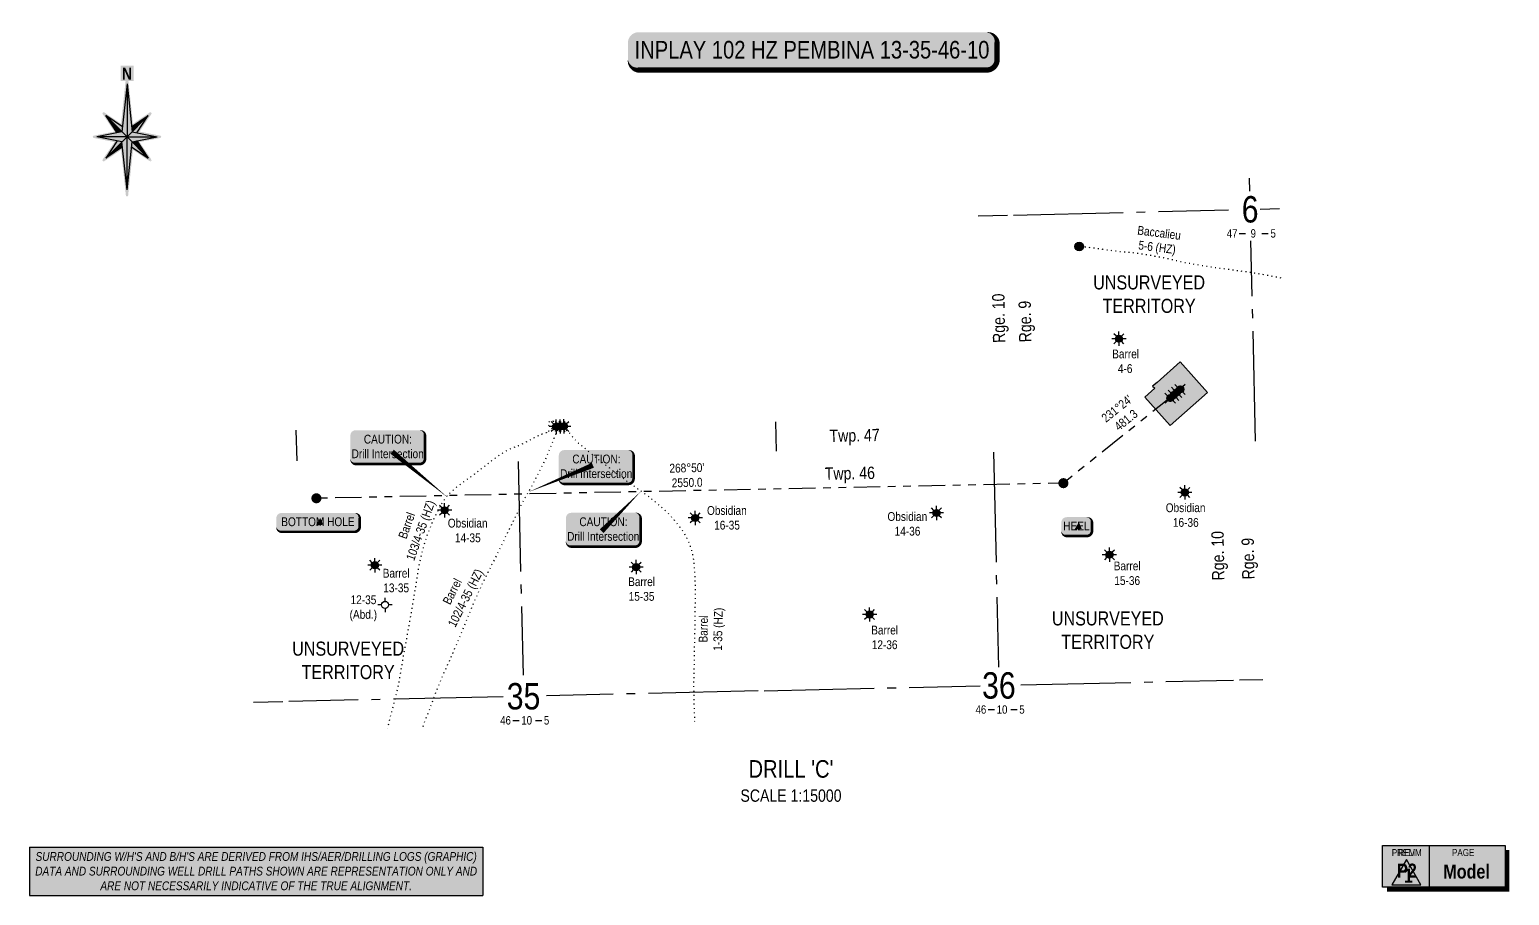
# Model space of a CAD drawing. Extents: x 608923 to 639703, y 5874498 to 5880756.
# Drawn here: x 623642 to 628690, y 5874499 to 5877451 of the extents above; entities that cross this region are included whole.
import ezdxf
from ezdxf.enums import TextEntityAlignment as Align

# ---------------------------------------------------------------- set-up
doc = ezdxf.new("R2010")
doc.units = 0
doc.header["$LTSCALE"] = 5
for name, pattern in [('foc-DOT', [1, 0.2, -0.8]), ('foc-DRILLPATH', [14.75, 6, -1.75, 1.75, -1.75, 1.75, -1.75]), ('foc-QUARTERLINE', [33, 25, -3, 2, -3])]:
    doc.linetypes.add(name, pattern=pattern)
for name, color, linetype in [('10', 1, 'Continuous'), ('9', 3, 'Continuous'), ('AS-DRILL', 8, 'foc-DOT'), ('AS-DRILL-T', 8, 'Continuous'), ('AS-UNDERLAY-H', 141, 'Continuous'), ('C-WS-S', 8, 'Continuous'), ('CG-NORTH', 7, 'Continuous'), ('CG-NOTES', 7, 'Continuous'), ('CG-PRELIM', 7, 'Continuous'), ('CG-REVISION', 7, 'Continuous'), ('D-TXT', 6, 'Continuous'), ('DETAIL-T', 7, 'Continuous'), ('F-WS-S', 8, 'Continuous'), ('L-BD', 7, 'Continuous'), ('L-MON', 1, 'Continuous'), ('L-SECLBL', 7, 'Continuous'), ('L-SECQ', 8, 'foc-QUARTERLINE'), ('L-UNS-T', 3, 'Continuous'), ('P-PDRILLPATH', 12, 'foc-DRILLPATH'), ('P-PROPOSED', 10, 'Continuous'), ('P-PROPOSED-H', 21, 'Continuous')]:
    doc.layers.add(name, color=color, linetype=linetype)
doc.styles.add('0', font='ARIALN.TTF')
doc.styles.add('80', font='ARIALN.TTF', dxfattribs={"height": 10})
doc.styles.add('80CG', font='ARIALN.TTF', dxfattribs={"height": 10})
doc.styles.add('80L', font='ARIALN.TTF', dxfattribs={"height": 10})
doc.styles.add('BOLD', font='ARIALNB.TTF')
doc.styles.add('SIMPLEX', font='ARIALN.TTF')

# ---------------------------------------------------------------- blocks, each defined once
blk = doc.blocks.new('WC')
at = {"layer": 'L-MON'}
h = blk.add_hatch(color=255, dxfattribs=at)
h.dxf.hatch_style = 1
edge = h.paths.add_edge_path()
edge.add_arc((0, 0), 0.9, 0, 360)
at = {"layer": 'L-MON', "color": 240, "flags": 128}
for points in [[(-0.62, 0.5), (-1.23, 1.12)], [(0.52, 0.61), (1.13, 1.21)], [(-1.18, -1.18), (-0.56, -0.57)], [(1.16, -1.18), (0.56, -0.57)]]:
    blk.add_lwpolyline(points, dxfattribs=at)
at = {"layer": 'L-MON', "color": 240}
for radius in [0.8, 0.373]:
    blk.add_circle((0, 0), radius, dxfattribs=at)
blk = doc.blocks.new('plbh')
at = {"layer": 'L-MON'}
h = blk.add_hatch(color=255, dxfattribs=at)
h.dxf.hatch_style = 1
edge = h.paths.add_edge_path()
edge.add_arc((0, 0), 1.16, 0, 360)
h = blk.add_hatch(color=256, dxfattribs=at)
h.dxf.hatch_style = 1
h.paths.add_polyline_path([(-0.96, 0, 1), (0.96, 0, 1)])
h.paths.add_polyline_path([(0.91, 0, -1), (-0.91, 0, -1)], flags=16)
h.paths.add_polyline_path([(0.45, 0, -1), (-0.45, 0, -1)], flags=0)
h = blk.add_hatch(color=256, dxfattribs=at)
h.dxf.hatch_style = 1
h.paths.add_polyline_path([(-0.45, 0, 1), (0.45, 0, 1)])
h.paths.add_polyline_path([(0.4, 0, -1), (-0.4, 0, -1)], flags=16)
at = {"layer": 'L-MON', "color": 240}
for radius in [0.96, 0.91, 0.45, 0.4]:
    blk.add_circle((0, 0), radius, dxfattribs=at)
blk = doc.blocks.new('*U639')
h = blk.add_hatch(color=254)
edge = h.paths.add_edge_path()
edge.add_line((-11.5, -11.5), (11.5, -11.5))
edge.add_arc((11.5, -5.5), 6, 270, 360)
edge.add_line((17.5, -5.5), (17.5, 4))
edge.add_arc((11.5, 4), 6, 0, 90)
edge.add_line((11.5, 10), (-11.5, 10))
edge.add_arc((-11.5, 4), 6, 90, 180)
edge.add_line((-17.5, 4), (-17.5, -5.5))
edge.add_arc((-11.5, -5.5), 6, 180, 270)
at = {"color": 1, "flags": 128}
blk.add_lwpolyline([(-11.5, -11.5, 3, 3, 0), (11.5, -11.5, 3, 3, 0.414214), (17.5, -5.5, 3, 3, 0), (17.5, 4, 3, 0, 0.414214), (11.5, 10, 0, 0, 0), (-11.5, 10, 0, 0, 0.414214), (-17.5, 4, 0, 0, 0), (-17.5, -5.5, 0, 3, 0.414214)], format="xyseb", close=True, dxfattribs=at)
blk.add_lwpolyline([(5.8, -3.4, 0, 10, 0), (0, 0, 5, 5, 0)], format="xyseb", dxfattribs=at)
at = {"color": 1, "style": '80'}
blk.add_attdef('ENTER_TEXT_001', (-36, -5), '', height=10, dxfattribs=at)
blk = doc.blocks.new('*U638')
h = blk.add_hatch(color=254)
edge = h.paths.add_edge_path()
edge.add_line((-41.5, -11.5), (41.5, -11.5))
edge.add_arc((41.5, -5.5), 6, 270, 360)
edge.add_line((47.5, -5.5), (47.5, 4))
edge.add_arc((41.5, 4), 6, 0, 90)
edge.add_line((41.5, 10), (-41.5, 10))
edge.add_arc((-41.5, 4), 6, 90, 180)
edge.add_line((-47.5, 4), (-47.5, -5.5))
edge.add_arc((-41.5, -5.5), 6, 180, 270)
at = {"color": 1, "flags": 128}
blk.add_lwpolyline([(-41.5, -11.5, 3, 3, 0), (41.5, -11.5, 3, 3, 0.414214), (47.5, -5.5, 3, 3, 0), (47.5, 4, 3, 0, 0.414214), (41.5, 10, 0, 0, 0), (-41.5, 10, 0, 0, 0.414214), (-47.5, 4, 0, 0, 0), (-47.5, -5.5, 0, 3, 0.414214)], format="xyseb", close=True, dxfattribs=at)
blk.add_lwpolyline([(5.8, -3.4, 0, 10, 0), (0, 0, 5, 5, 0)], format="xyseb", dxfattribs=at)
at = {"color": 1, "style": '80'}
blk.add_attdef('ENTER_TEXT_001', (-36, -5), '', height=10, dxfattribs=at)
blk = doc.blocks.new('rev')
at = {"layer": 'AS-UNDERLAY-H'}
h = blk.add_hatch(color=256, dxfattribs=at)
h.dxf.hatch_style = 1
h.paths.add_polyline_path([(-71.5, -23.2), (-71.5, 24.2), (67.8, 24.2), (67.8, -23.2)])
blk.add_line((-18.5, 24.2), (-18.5, -23.2))
at = {"color": 5, "flags": 128}
blk.add_lwpolyline([(-44.4, 8.2), (-60.9, -20.4), (-27.8, -20.4)], close=True, dxfattribs=at)
at = {"layer": 'CG-NOTES', "flags": 128}
blk.add_lwpolyline([(-71.5, -23.2), (-71.5, 24.2), (67.8, 24.2), (67.8, -23.2)], close=True, dxfattribs=at)
at = {"layer": 'CG-NOTES', "const_width": 5, "flags": 128}
blk.add_lwpolyline([(70.3, 19.2), (70.3, -25.7), (-66.5, -25.7)], dxfattribs=at)
at = {"attachment_point": 1}
for s, width, insert, char_height, style in [('\\pi4.196;REV.', 28.288, (-57.7, 20.1), 8, '80L'), ('\\pi3.528;PAGE', 31.329, (4, 20.2), 8, '80L'), ('\\pi6.7268;{\\fArial Narrow|b1|i0|c0|p34;\\C14;1}', 19.216, (-53.9, -2), 16, '80')]:
    blk.add_mtext_dynamic_manual_height_columns(s, width=width, gutter_width=45, heights=[0], dxfattribs=dict(at, insert=insert, char_height=char_height, style=style))
at = {"layer": 'CG-NOTES', "linetype": 'Continuous', "insert": (24.1, -5.5), "char_height": 16, "attachment_point": 5, "style": '80CG'}
blk.add_mtext('{\\fArial Narrow|b1|i0|c0|p34;\\C14;Model}', dxfattribs=at)
blk = doc.blocks.new('blk_Prelim_page')
h = blk.add_hatch(color=141)
h.dxf.hatch_style = 1
h.paths.add_polyline_path([(-71.5, -23.2), (-71.5, 24.2), (67.8, 24.2), (67.8, -23.2)])
blk.add_line((-18.5, 24.2), (-18.5, -23.2))
at = {"layer": 'CG-NOTES', "flags": 128}
blk.add_lwpolyline([(-71.5, -23.2), (-71.5, 24.2), (67.8, 24.2), (67.8, -23.2)], close=True, dxfattribs=at)
at = {"layer": 'CG-NOTES', "const_width": 5, "flags": 128}
blk.add_lwpolyline([(70.3, 19.2), (70.3, -25.7), (-66.5, -25.7)], dxfattribs=at)
at = {"attachment_point": 1}
for s, width, insert, char_height, style in [('\\pi-2.2187;PRELIM', 28.288, (-58.8, 20.1), 8, '80L'), ('\\pi3.528;PAGE', 31.329, (4, 20.2), 8, '80L'), ('\\pi10.693;{\\fArial Narrow|b1|i0|c0|p34;\\C14;P2}', 41.555, (-65.7, 3.6), 16, '80')]:
    blk.add_mtext_dynamic_manual_height_columns(s, width=width, gutter_width=45, heights=[0], dxfattribs=dict(at, insert=insert, char_height=char_height, style=style))
at = {"layer": 'CG-NOTES', "linetype": 'Continuous', "insert": (24.1, -5.5), "char_height": 16, "attachment_point": 5, "style": '80CG'}
blk.add_mtext('{\\fArial Narrow|b1|i0|c0|p34;\\C14;Model}', dxfattribs=at)
blk = doc.blocks.new('NORTH')
h = blk.add_hatch(color=141)
h.dxf.hatch_style = 1
edge = h.paths.add_edge_path()
edge.add_line((-2.5, 97.8), (-11.3, 97.8))
edge.add_line((-11.3, 97.8), (-11.3, 124.5))
edge.add_line((-11.3, 124.5), (11.4, 124.5))
edge.add_line((11.4, 124.5), (11.4, 97.8))
edge.add_line((11.4, 97.8), (2.5, 97.8))
edge.add_line((2.5, 97.8), (10.4, 22.8))
edge.add_line((10.4, 22.8), (39.9, 42.7))
edge.add_arc((41, 41), 2, -34, 124, ccw=False)
edge.add_line((42.7, 39.9), (22, 9.2))
edge.add_line((22, 9.2), (58.3, 2))
edge.add_arc((57.9, 0), 2, -78.6499, 78.6499, ccw=False)
edge.add_line((58.3, -2), (22, -9.2))
edge.add_line((22, -9.2), (42.7, -39.9))
edge.add_arc((41, -41), 2, -124, 34, ccw=False)
edge.add_line((39.9, -42.7), (10.4, -22.8))
edge.add_line((10.4, -22.8), (2, -102.6))
edge.add_arc((0, -102.4), 2, 186, 354, ccw=False)
edge.add_line((-2, -102.6), (-10.4, -22.8))
edge.add_line((-10.4, -22.8), (-39.9, -42.7))
edge.add_arc((-41, -41), 2, 146, 304, ccw=False)
edge.add_line((-42.7, -39.9), (-22, -9.2))
edge.add_line((-22, -9.2), (-58.3, -2))
edge.add_arc((-57.9, 0), 2, 101.3501, 258.6499, ccw=False)
edge.add_line((-58.3, 2), (-22, 9.2))
edge.add_line((-22, 9.2), (-42.7, 39.9))
edge.add_arc((-41, 41), 2, 56, 214, ccw=False)
edge.add_line((-39.9, 42.7), (-10.4, 22.8))
edge.add_line((-10.4, 22.8), (-2.5, 97.8))
at = {"linetype": 'Continuous'}
for points in [[(0, 92.8), (-8.8, 8.8), (0, 0)], [(-37.3, 37.3), (-17, 7.2), (-8.8, 8.8)], [(37.3, 37.3), (7.9, 17.5), (8.8, 8.8)], [(0, 0), (-52.8, 0), (-8.8, -8.8)], [(8.8, 8.8), (0, 0), (52.8, 0)], [(8.8, -8.8), (0, 0), (0, -92.8)], [(-7.9, -17.5), (-8.8, -8.8), (-37.3, -37.3)], [(17, -7.2), (8.8, -8.8), (37.3, -37.3)]]:
    blk.add_hatch(color=14, dxfattribs=at).paths.add_polyline_path(points)
at = {"color": 14, "linetype": 'Continuous'}
for p, q in [((0, 92.8), (-8.8, 8.8)), ((0, 92.8), (0, 0)), ((0, 92.8), (8.8, 8.8)), ((0, 0), (-37.3, 37.3)), ((-17, 7.2), (-37.3, 37.3)), ((-7.9, 17.5), (-37.3, 37.3)), ((0, 0), (37.3, 37.3)), ((7.9, 17.5), (37.3, 37.3)), ((17, 7.2), (37.3, 37.3)), ((-8.8, 8.8), (-52.8, 0)), ((0, 0), (-52.8, 0)), ((0, 0), (-37.3, -37.3)), ((0, 0), (37.3, -37.3)), ((0, -92.8), (0, 0)), ((0, 0), (52.8, 0)), ((8.8, 8.8), (52.8, 0)), ((-8.8, -8.8), (-52.8, 0)), ((-17, -7.2), (-37.3, -37.3)), ((-7.9, -17.5), (-37.3, -37.3)), ((0, -92.8), (-8.8, -8.8)), ((0, -92.8), (8.8, -8.8)), ((7.9, -17.5), (37.3, -37.3)), ((8.8, -8.8), (52.8, 0)), ((16.9, -7), (17, -7.2)), ((17, -7.2), (37.3, -37.3))]:
    blk.add_line(p, q, dxfattribs=at)
at = {"color": 14, "style": 'BOLD'}
blk.add_text('N', height=21.1, dxfattribs=at).set_placement((0, 110.6), align=Align.MIDDLE_CENTER)
blk = doc.blocks.new('L-SECLBL')
at = {"layer": '9', "color": 7}
for p, q in [((-5.1, -27.8), (-12.3, -27.8)), ((20.7, -27.8), (13.5, -27.8))]:
    blk.add_line(p, q, dxfattribs=at)
at = {"layer": '10', "color": 2, "style": 'SIMPLEX'}
blk.add_attdef('SEC', text='', height=30, dxfattribs=at).set_placement((0, 0), align=Align.MIDDLE)
at = {"layer": '10', "color": 5, "style": '80L'}
blk.add_attdef('TWP', text='', height=9.5, dxfattribs=at).set_placement((-14.4, -27.4), align=Align.MIDDLE_RIGHT)
blk.add_attdef('RGE', text='', height=9.5, dxfattribs=at).set_placement((3.6, -27.4), align=Align.MIDDLE_CENTER)
blk.add_attdef('MER', text='', height=9.5, dxfattribs=at).set_placement((23.2, -27.4), align=Align.MIDDLE_LEFT)
blk = doc.blocks.new('GAS')
h = blk.add_hatch(color=255)
h.dxf.hatch_style = 1
edge = h.paths.add_edge_path()
edge.add_arc((0, 0), 0.9, 0, 360)
for p, q in [((-0.81, 0), (-1.62, 0)), ((-0.57, 0.57), (-1.14, 1.14)), ((0, 0.81), (0, 1.62)), ((0.57, 0.57), (1.14, 1.14)), ((1.62, 0), (0.81, 0)), ((-0.57, -0.57), (-1.14, -1.14)), ((0, -0.81), (0, -1.62)), ((1.14, -1.14), (0.57, -0.57))]:
    blk.add_line(p, q)
blk.add_circle((0, 0), 0.8)
blk = doc.blocks.new('BH-Existing')
at = {"layer": 'AS-DRILL-T'}
h = blk.add_hatch(color=256, dxfattribs=at)
h.dxf.hatch_style = 1
edge = h.paths.add_edge_path()
edge.add_arc((0, 0), 1, 0, 360)
blk.add_circle((0, 0), 1, dxfattribs=at)
blk = doc.blocks.new('GABD')
for p, q in [((-0.81, 0), (-1.62, 0)), ((0, 0.81), (0, 1.62)), ((1.62, 0), (0.81, 0)), ((0, -0.81), (0, -1.62))]:
    blk.add_line(p, q)
blk.add_circle((0, 0), 0.8)
blk = doc.blocks.new('*U642')
h = blk.add_hatch(color=50)
edge = h.paths.add_edge_path()
edge.add_line((-36.5, -20), (36.5, -20))
edge.add_arc((36.5, -14), 6, 270, 360)
edge.add_line((42.5, -14), (42.5, 12.5))
edge.add_arc((36.5, 12.5), 6, 0, 90)
edge.add_line((36.5, 18.5), (-36.5, 18.5))
edge.add_arc((-36.5, 12.5), 6, 90, 180)
edge.add_line((-42.5, 12.5), (-42.5, -14))
edge.add_arc((-36.5, -14), 6, 180, 270)
at = {"color": 240, "flags": 128}
blk.add_lwpolyline([(-36.5, -20, 3, 3, 0), (36.5, -20, 3, 3, 0.414214), (42.5, -14, 3, 3, 0), (42.5, 12.5, 3, 0, 0.414214), (36.5, 18.5, 0, 0, 0), (-36.5, 18.5, 0, 0, 0.414214), (-42.5, 12.5, 0, 0, 0), (-42.5, -14, 0, 3, 0.414214)], format="xyseb", close=True, dxfattribs=at)
at = {"color": 240, "style": '80'}
blk.add_attdef('ENTER_TEXT_001', (-26.8, -4.9), '', height=10, dxfattribs=at)
blk = doc.blocks.new('*T230')
at = {"layer": 'CG-NOTES', "color": 0, "lineweight": -2, "transparency": 16777216}
for p, q in [((0, 0), (515.7, 0)), ((0, 0), (0, -55)), ((515.7, 0), (515.7, -55)), ((0, -55), (515.7, -55))]:
    blk.add_line(p, q, dxfattribs=at)
at = {"layer": 'CG-NOTES', "color": 254, "transparency": 16777216}
blk.add_solid([(0, 0), (0, -55), (515.7, 0), (515.7, -55)], dxfattribs=at)
at = {"layer": 'CG-NOTES', "transparency": 16777216, "insert": (257.8, -27.5), "char_height": 10, "width": 510.698, "attachment_point": 5, "style": '0'}
blk.add_mtext("{\\fArial Narrow|b0|i1|c0|p34;SURROUNDING W/H'S AND B/H'S ARE DERIVED FROM IHS/AER/DRILLING LOGS (GRAPHIC) DATA AND SURROUNDING WELL DRILL PATHS SHOWN ARE REPRESENTATION ONLY AND ARE NOT NECESSARILY INDICATIVE OF THE TRUE ALIGNMENT.}", dxfattribs=at)
blk = doc.blocks.new('Drill Disclaimer')
blk.add_blockref('*T230', (-221, 20.2))
blk = doc.blocks.new('*U730')
h = blk.add_hatch(color=255)
edge = h.paths.add_edge_path()
edge.add_line((-99, -11.5), (99, -11.5))
edge.add_arc((99, -5.5), 6, 270, 360)
edge.add_line((105, -5.5), (105, 4))
edge.add_arc((99, 4), 6, 0, 90)
edge.add_line((99, 10), (-99, 10))
edge.add_arc((-99, 4), 6, 90, 180)
edge.add_line((-105, 4), (-105, -5.5))
edge.add_arc((-99, -5.5), 6, 180, 270)
at = {"color": 14, "flags": 128}
blk.add_lwpolyline([(-99, -11.5, 3, 3, 0), (99, -11.5, 3, 3, 0.414214), (105, -5.5, 3, 3, 0), (105, 4, 3, 0, 0.414214), (99, 10, 0, 0, 0), (-99, 10, 0, 0, 0.414214), (-105, 4, 0, 0, 0), (-105, -5.5, 0, 3, 0.414214)], format="xyseb", close=True, dxfattribs=at)
at = {"color": 14, "style": '80'}
blk.add_attdef('DRILL_001', (-16.45, -5), '', height=10, dxfattribs=at)

msp = doc.modelspace()

# ---------------------------------------------------------------- hatches: boundary and pattern name
at = {"layer": 'P-PROPOSED-H'}
h = msp.add_hatch(color=256, dxfattribs=at)
h.dxf.hatch_style = 1
h.paths.add_polyline_path([(627480.642, 5876228.106), (627447.01, 5876198.402), (627533.03, 5876101.006), (627660.395, 5876213.494), (627567.758, 5876318.382), (627488.477, 5876248.362), (627473.381, 5876235.029), (627480.52, 5876228.118)])
h = msp.add_hatch(color=256, dxfattribs=at)
h.dxf.hatch_style = 1
h.paths.add_polyline_path([(627480.642, 5876228.106), (627447.01, 5876198.402), (627533.03, 5876101.006), (627660.395, 5876213.494), (627567.758, 5876318.382), (627488.477, 5876248.362), (627473.381, 5876235.029), (627480.52, 5876228.118)])

# ---------------------------------------------------------------- linework, layer by layer
at = {"color": 240, "flags": 128}
for points in [[(625070.171, 5875854.277, 0, 17.993, 0), (624878.742, 5876011.692, 0, 0, 0)], [(625343.258, 5875874.045, 0, 17.993, 0), (625563.533, 5875965.466, 0, 0, 0)], [(625728.084, 5875877.347, 0, 17.993, 0), (625593.652, 5875740.87, 0, 0, 0)]]:
    msp.add_lwpolyline(points, format="xyseb", dxfattribs=at)
at = {"layer": 'AS-DRILL', "ltscale": 3, "flags": 128}
for points in [[(627911.445, 5876603.88), (627905.229, 5876605.157), (627895.91, 5876607.085), (627886.563, 5876608.973), (627877.198, 5876610.761), (627867.823, 5876612.528), (627858.439, 5876614.245), (627849.068, 5876615.882), (627839.657, 5876617.458), (627830.26, 5876618.915), (627820.861, 5876620.451), (627811.449, 5876622.108), (627802.051, 5876623.594), (627792.606, 5876624.95), (627783.152, 5876626.255), (627773.709, 5876627.521), (627764.267, 5876628.766), (627754.814, 5876630.011), (627745.343, 5876631.216), (627735.94, 5876632.502), (627726.487, 5876633.768), (627717.003, 5876635.062), (627707.56, 5876636.338), (627698.088, 5876637.602), (627688.662, 5876638.978), (627679.236, 5876640.394), (627669.788, 5876641.849), (627660.34, 5876643.355), (627650.893, 5876644.78), (627641.457, 5876646.206), (627632.056, 5876647.802), (627622.655, 5876649.419), (627613.263, 5876651.076), (627603.86, 5876652.752), (627594.449, 5876654.369), (627585.056, 5876656.045), (627575.689, 5876657.923), (627566.396, 5876660.032), (627557.16, 5876662.273), (627547.857, 5876664.412), (627538.554, 5876666.521), (627529.271, 5876668.64), (627519.94, 5876670.659), (627510.56, 5876672.626), (627501.193, 5876674.503), (627491.848, 5876676.291), (627482.434, 5876678.007), (627473.074, 5876679.595), (627463.692, 5876681.222), (627454.272, 5876682.798), (627444.825, 5876684.253), (627435.408, 5876685.7), (627425.983, 5876687.065), (627416.559, 5876688.371), (627407.135, 5876689.677), (627397.685, 5876690.823), (627388.201, 5876691.727), (627378.651, 5876692.47), (627369.112, 5876693.143), (627359.619, 5876693.997), (627350.149, 5876695.152), (627340.696, 5876696.427), (627331.254, 5876697.622), (627321.792, 5876698.857), (627312.385, 5876700.324), (627302.995, 5876701.9), (627293.546, 5876703.396), (627284.083, 5876704.681), (627274.604, 5876705.795), (627265.124, 5876706.92), (627255.663, 5876708.145), (627246.189, 5876709.42), (627236.712, 5876710.444), (627222.988, 5876711.708)], [(625451.488, 5876097.929), (625451.488, 5876097.929), (625451.379, 5876097.897), (625451.24, 5876097.853), (625451.129, 5876097.861), (625451.087, 5876097.95), (625451.087, 5876097.99), (625451.103, 5876098.16), (625451.17, 5876098.292), (625451.237, 5876098.413), (625451.284, 5876098.545), (625451.353, 5876098.586), (625451.383, 5876098.567), (625451.444, 5876098.538), (625451.593, 5876098.562), (625451.672, 5876098.624), (625451.574, 5876098.551), (625451.477, 5876098.389), (625451.391, 5876098.247), (625451.252, 5876098.204), (625451.15, 5876098.291), (625451.108, 5876098.35), (625451.107, 5876098.42), (625451.048, 5876098.779), (625450.852, 5876099.055), (625450.514, 5876099.387), (625449.932, 5876099.894), (625449.128, 5876100.515), (625448.01, 5876101.24), (625446.883, 5876101.974), (625445.669, 5876102.996), (625444.516, 5876104.41), (625442.374, 5876107.511), (625441.304, 5876108.797), (625438.532, 5876111.003), (625435.686, 5876112.538), (625432.483, 5876113.914), (625429.688, 5876114.96), (625426.789, 5876115.773), (625424.249, 5876116.154), (625421.51, 5876116.101), (625419.12, 5876115.645), (625416.498, 5876114.804), (625414.541, 5876113.819), (625412.711, 5876112.496), (625411.321, 5876111.164), (625410.274, 5876109.729), (625409.776, 5876108.357), (625409.772, 5876106.787), (625410.124, 5876105.414), (625410.836, 5876104.02), (625411.916, 5876102.765), (625413.474, 5876101.551), (625415.154, 5876100.729), (625417.053, 5876100.333), (625418.864, 5876100.335), (625420.57, 5876100.515), (625422.047, 5876100.669), (625423.568, 5876100.654), (625424.963, 5876100.446), (625426.521, 5876100.102), (625427.97, 5876099.746), (625429.549, 5876099.352), (625431.058, 5876098.987), (625432.667, 5876098.614), (625434.087, 5876098.227), (625435.569, 5876097.691), (625436.721, 5876097.177), (625437.926, 5876096.545), (625438.891, 5876095.947), (625439.816, 5876095.308), (625440.636, 5876094.867), (625441.592, 5876094.609), (625442.463, 5876094.599), (625443.179, 5876094.746), (625443.638, 5876094.797), (625443.93, 5876094.713), (625444.024, 5876094.565), (625443.84, 5876094.281), (625443.479, 5876093.923), (625443.009, 5876093.452), (625442.509, 5876093.03), (625441.977, 5876092.658), (625441.484, 5876092.376), (625441.029, 5876092.136), (625440.694, 5876091.918), (625440.41, 5876091.671), (625440.186, 5876091.406), (625439.913, 5876091.089), (625439.689, 5876090.854), (625439.482, 5876090.699), (625439.304, 5876090.615), (625439.155, 5876090.572), (625439.065, 5876090.56), (625439.027, 5876090.489), (625439.033, 5876090.229), (625439.053, 5876089.779), (625439.173, 5876089.372), (625439.424, 5876088.908), (625439.673, 5876088.503), (625439.943, 5876088.069), (625440.251, 5876087.716), (625440.56, 5876087.323), (625440.779, 5876086.978), (625440.898, 5876086.571), (625440.867, 5876086.2), (625440.826, 5876085.789), (625440.834, 5876085.459), (625440.881, 5876085.12), (625440.978, 5876084.823), (625441.115, 5876084.536), (625441.24, 5876084.328), (625441.354, 5876084.151), (625441.458, 5876083.973), (625441.583, 5876083.776), (625441.718, 5876083.569), (625441.832, 5876083.382), (625441.955, 5876083.275), (625442.036, 5876083.196), (625442.038, 5876083.127), (625442.04, 5876083.016), (625442.053, 5876082.897), (625442.035, 5876082.806), (625441.998, 5876082.706), (625441.921, 5876082.554), (625441.789, 5876082.23), (625441.556, 5876081.455), (625441.283, 5876080.298), (625440.678, 5876078.364), (625439.611, 5876076.038), (625437.993, 5876072.94), (625436.336, 5876069.761), (625434.327, 5876065.784), (625432.373, 5876061.627), (625430.21, 5876056.526), (625428.287, 5876051.44), (625426.19, 5876045.66), (625423.951, 5876039.976), (625421.149, 5876033.54), (625418.323, 5876027.283), (625415.163, 5876019.908), (625412.274, 5876012.929), (625409.11, 5876005.294), (625406.111, 5875997.862), (625402.556, 5875989.398), (625399.097, 5875981.506), (625394.731, 5875972.232), (625390.461, 5875963.941), (625380.764, 5875945.112), (625371.131, 5875925.684), (625360.802, 5875905.629), (625355.055, 5875895.074), (625349.599, 5875885.315), (625343.258, 5875874.045), (625337.034, 5875863.338), (625330.206, 5875851.497), (625324.135, 5875839.834), (625318.336, 5875828.036), (625312.449, 5875816.147), (625306.291, 5875803.921), (625300.36, 5875792.211), (625291.341, 5875774.347), (625277.715, 5875747.185), (625265.688, 5875722.3), (625254.116, 5875698.046), (625242.06, 5875673.07), (625229.983, 5875648.614), (625217.58, 5875624.391), (625205.474, 5875600.294), (625193.447, 5875575.839), (625181.506, 5875551.096), (625169.968, 5875526.233), (625159.008, 5875501.483), (625148.354, 5875476.029), (625138.076, 5875450.745), (625127.661, 5875425.337), (625117.296, 5875400.33), (625106.634, 5875374.817), (625095.924, 5875349.622), (625085.306, 5875324.76), (625074.29, 5875299.809), (625062.995, 5875274.85), (625051.636, 5875250.001), (625040.859, 5875224.675), (625031.028, 5875199.531), (625021.169, 5875173.906), (625011.582, 5875148.127), (625001.96, 5875123.058), (624992.254, 5875097.686), (624982.117, 5875071.495), (624981.494, 5875070.029)], [(625438.478, 5876097.517), (625438.478, 5876097.517), (625438.478, 5876097.517), (625438.448, 5876097.536), (625438.418, 5876097.545), (625438.348, 5876097.524), (625438.209, 5876097.471), (625437.972, 5876097.365), (625437.694, 5876097.269), (625437.345, 5876097.231), (625436.944, 5876097.251), (625436.574, 5876097.273), (625436.273, 5876097.276), (625435.914, 5876097.258), (625435.483, 5876097.267), (625434.953, 5876097.275), (625434.474, 5876097.244), (625434.057, 5876097.114), (625433.649, 5876096.985), (625433.292, 5876096.867), (625432.945, 5876096.719), (625432.768, 5876096.625), (625432.589, 5876096.54), (625432.361, 5876096.475), (625431.729, 5876096.1), (625430.809, 5876095.249), (625429.431, 5876094.267), (625427.395, 5876093.209), (625425.071, 5876092.045), (625423.018, 5876090.858), (625421.407, 5876089.6), (625420.02, 5876088.578), (625418.677, 5876087.836), (625417.754, 5876087.075), (625417.317, 5876086.504), (625417.037, 5876086.108), (625416.905, 5876085.735), (625416.85, 5876085.503), (625416.885, 5876085.314), (625416.998, 5876085.167), (625417.039, 5876085.118), (625416.9, 5876085.074), (625416.663, 5876084.959), (625416.495, 5876084.875), (625416.386, 5876084.822), (625416.208, 5876084.738), (625415.953, 5876084.532), (625415.641, 5876084.185), (625415.271, 5876083.736), (625414.982, 5876083.26), (625414.919, 5876082.968), (625414.852, 5876082.826), (625414.607, 5876082.611), (625414.254, 5876082.302), (625413.938, 5876082.125), (625413.73, 5876082.05), (625413.521, 5876081.985), (625413.189, 5876082.088), (625412.906, 5876082.211), (625412.757, 5876082.148), (625412.65, 5876082.025), (625412.631, 5876081.965), (625412.731, 5876081.967), (625413.312, 5876081.941), (625413.744, 5876081.871), (625414.195, 5876081.831), (625414.674, 5876081.872), (625414.835, 5876081.816), (625414.762, 5876081.504), (625414.286, 5876080.903), (625413.572, 5876080.196), (625412.482, 5876079.341), (625411.188, 5876078.611), (625409.433, 5876077.94), (625407.437, 5876077.333), (625404.893, 5876076.614), (625402.29, 5876075.864), (625399.32, 5876074.945), (625396.302, 5876073.975), (625392.88, 5876072.706), (625389.353, 5876071.234), (625384.876, 5876069.32), (625379.734, 5876067.19), (625374.368, 5876064.805), (625368.998, 5876062.16), (625363.194, 5876059.215), (625357.66, 5876056.327), (625352.128, 5876053.298), (625346.025, 5876049.886), (625339.485, 5876046.384), (625332.734, 5876042.897), (625325.517, 5876039.199), (625318.13, 5876035.517), (625310.248, 5876032.064), (625302.553, 5876029.155), (625293.191, 5876025.687), (625284.744, 5876022.441), (625274.546, 5876017.894), (625265.513, 5876013.164), (625255.838, 5876007.649), (625247.339, 5876002.351), (625237.336, 5875995.417), (625228.526, 5875988.842), (625219.059, 5875981.691), (625209.693, 5875974.482), (625200.041, 5875966.677), (625190.731, 5875959.21), (625180.186, 5875951.104), (625170.019, 5875943.497), (625159.361, 5875935.518), (625148.801, 5875927.602), (625137.882, 5875919.647), (625127.029, 5875911.894), (625115.657, 5875903.639), (625105.046, 5875895.771), (625094.092, 5875887.165), (625083.714, 5875878.333), (625073.457, 5875868.543), (625064.869, 5875858.852), (625056.393, 5875847.783), (625048.904, 5875836.857), (625041.449, 5875824.431), (625035.423, 5875812.928), (625023.792, 5875788.633), (625014.477, 5875768.452), (625003.947, 5875743.262), (624994.767, 5875717.622), (624986.723, 5875691.779), (624979.524, 5875665.266), (624973.168, 5875638.662), (624967.948, 5875611.783), (624963.507, 5875584.543), (624959.152, 5875557.465), (624954.658, 5875530.774), (624950.23, 5875503.394), (624945.812, 5875476.455), (624941.123, 5875449.579), (624936.362, 5875422.762), (624931.424, 5875395.78), (624926.452, 5875369.018), (624921.587, 5875341.958), (624916.773, 5875315.25), (624911.902, 5875288.03), (624907.43, 5875261.229), (624902.92, 5875234.377), (624897.652, 5875207.438), (624891.172, 5875180.981), (624884.095, 5875154.41), (624877.356, 5875127.887), (624870.775, 5875101.518), (624864.354, 5875075.973), (624862.156, 5875067.314)], [(625464.433, 5876098.229), (625464.433, 5876098.229), (625464.433, 5876098.229), (625464.21, 5876097.933), (625463.94, 5876097.507), (625463.857, 5876097.175), (625463.914, 5876096.906), (625464.084, 5876096.46), (625463.859, 5876096.245), (625463.326, 5876096.382), (625462.803, 5876096.47), (625462.382, 5876096.511), (625461.736, 5876096.786), (625460.656, 5876096.781), (625459.894, 5876096.823), (625459.424, 5876097.252), (625458.361, 5876097.808), (625457.396, 5876098.446), (625457.925, 5876098.928), (625459.231, 5876098.708), (625459.689, 5876098.789), (625459.79, 5876098.741), (625459.979, 5876098.346), (625460.102, 5876098.238), (625460.194, 5876098.14), (625460.388, 5876097.985), (625460.999, 5876097.519), (625462.018, 5876096.702), (625463.527, 5876095.437), (625465.125, 5876093.853), (625466.708, 5876092.01), (625468.366, 5876089.947), (625470.339, 5876087.682), (625472.712, 5876085.427), (625475.535, 5876083.141), (625478.621, 5876080.762), (625481.342, 5876078.164), (625484.004, 5876075.085), (625486.928, 5876071.472), (625490.125, 5876067.315), (625493.874, 5876062.64), (625498.159, 5876057.738), (625503.194, 5876052.383), (625508.57, 5876046.996), (625514.639, 5876041.515), (625521.367, 5876036.059), (625528.472, 5876030.311), (625535.736, 5876024.138), (625543.522, 5876017.476), (625551.757, 5876010.465), (625560.501, 5876003.045), (625569.619, 5875995.464), (625579.149, 5875987.772), (625585.701, 5875982.592), (625592.402, 5875977.416), (625599.195, 5875972.182), (625606.048, 5875966.939), (625612.962, 5875961.687), (625619.868, 5875956.316), (625630.564, 5875947.981), (625641.213, 5875939.895), (625651.949, 5875932.001), (625662.845, 5875924.071), (625673.592, 5875916.137), (625684.38, 5875908.115), (625695.184, 5875900.283), (625706.155, 5875892.604), (625717.073, 5875885.015), (625728.084, 5875877.347), (625739.015, 5875869.658), (625749.92, 5875861.748), (625757.028, 5875856.321), (625764.058, 5875850.772), (625770.999, 5875845.221), (625777.963, 5875839.511), (625784.84, 5875833.658), (625791.699, 5875827.726), (625798.568, 5875821.793), (625805.379, 5875815.769), (625812.044, 5875809.571), (625818.462, 5875803.268), (625829.402, 5875791.738), (625840.63, 5875778.974), (625845.783, 5875772.852), (625851.587, 5875765.844), (625857.213, 5875758.692), (625862.666, 5875751.286), (625867.841, 5875743.804), (625872.799, 5875736.167), (625877.549, 5875728.414), (625884.057, 5875716.472), (625889.836, 5875704.052), (625894.86, 5875691.415), (625899.083, 5875678.389), (625902.498, 5875665.224), (625905.299, 5875651.826), (625907.343, 5875638.279), (625908.736, 5875624.768), (625909.872, 5875611.12), (625910.786, 5875597.548), (625911.412, 5875583.879), (625911.857, 5875570.295), (625912.224, 5875556.6), (625912.528, 5875543.013), (625912.745, 5875529.315), (625912.65, 5875515.719), (625912.307, 5875502.017), (625912.001, 5875488.426), (625911.786, 5875474.828), (625911.703, 5875461.122), (625911.617, 5875447.526), (625911.384, 5875433.827), (625911.139, 5875420.228), (625910.855, 5875406.538), (625910.5, 5875392.936), (625910.176, 5875379.244), (625909.901, 5875365.644), (625909.615, 5875352.054), (625909.382, 5875338.355), (625909.257, 5875324.758), (625909.114, 5875311.061), (625908.871, 5875297.362), (625908.585, 5875283.772), (625908.3, 5875270.171), (625907.946, 5875256.479), (625907.551, 5875242.887), (625907.3, 5875229.087), (625907.277, 5875215.393), (625907.361, 5875201.791), (625907.538, 5875188.092), (625907.833, 5875174.505), (625908.09, 5875160.807), (625908.314, 5875147.208), (625908.831, 5875133.527), (625909.565, 5875119.95), (625910.302, 5875106.273), (625910.817, 5875092.681), (625910.855, 5875091.175)]]:
    msp.add_lwpolyline(points, dxfattribs=at)
at = {"layer": 'L-SECQ', "ltscale": 3, "flags": 128}
for points in [[(627804.439, 5876900.735), (627803.391, 5876945.084)], [(626878.07, 5876816.337), (626978.015, 5876818.203)], [(626998.119, 5876818.697), (627732.094, 5876836.758)], [(627840.407, 5876839.423), (627905.84, 5876841.033)], [(627824.608, 5876047.636), (627808.451, 5876731.07)], [(626186.729, 5876113.478), (626189.064, 5876013.42)], [(624554.187, 5875981.099), (624551.768, 5876085.698)], [(626930.134, 5876010.487), (626947.338, 5875276.963)], [(625308.503, 5875978.549), (625325.371, 5875249.442)], [(626147.952, 5875196.417), (626884.723, 5875213.246)], [(627024.008, 5875216.427), (627749.617, 5875233.001)], [(627769.72, 5875233.477), (627849.548, 5875235.458)], [(624506.113, 5875159.199), (624406.178, 5875156.934)], [(625257.703, 5875176.234), (624526.217, 5875159.661)], [(626127.849, 5875195.949), (625405.707, 5875179.587)]]:
    msp.add_lwpolyline(points, dxfattribs=at)
at = {"layer": 'P-PDRILLPATH', "ltscale": 3, "flags": 128}
msp.add_lwpolyline([(627544.787, 5876204.7), (627168.801, 5875904.523), (624620.285, 5875852.96)], dxfattribs=at)
at = {"layer": 'P-PROPOSED'}
msp.add_lwpolyline([(627480.642, 5876228.106), (627447.01, 5876198.402), (627533.03, 5876101.006), (627660.395, 5876213.494), (627567.758, 5876318.382), (627488.477, 5876248.362), (627473.381, 5876235.029), (627480.52, 5876228.118)], close=True, dxfattribs=at)
msp.add_lwpolyline([(627480.642, 5876228.106), (627447.01, 5876198.402), (627533.03, 5876101.006), (627660.395, 5876213.494), (627567.758, 5876318.382), (627488.477, 5876248.362), (627473.381, 5876235.029), (627480.52, 5876228.118)], close=True, dxfattribs=at)

# ---------------------------------------------------------------- block references
at = {"xscale": 2.998833000000005, "yscale": 2.998833000000005, "zscale": 2.998833000000005}
msp.add_blockref('Drill Disclaimer', (624304.463, 5874603.077), dxfattribs=at)
at = {"layer": 'AS-DRILL-T', "xscale": 14.99416500000009, "yscale": 14.99416500000009, "zscale": 14.99416500000009}
msp.add_blockref('BH-Existing', (627222.979, 5876711.705), dxfattribs=at)
at = {"layer": 'C-WS-S', "color": 4, "xscale": 14.99416500000009, "yscale": 14.99416500000009, "zscale": 14.99416500000009}
for p in [(625438.448, 5876097.536), (625451.488, 5876097.929), (625464.433, 5876098.229), (627583.171, 5875872.946), (625057.774, 5875812.061), (625912.799, 5875785.884), (626735.89, 5875802.961), (627325.957, 5875660.443), (624819.608, 5875624.62), (625711.184, 5875618.277), (626507.806, 5875456.525)]:
    msp.add_blockref('GAS', p, dxfattribs=at)
at = {"layer": 'CG-NORTH', "xscale": 1.949241450000007, "yscale": 1.949241450000007, "zscale": 1.949241450000007}
msp.add_blockref('NORTH', (623974.156, 5877085.816), dxfattribs=at)
at = {"layer": 'CG-NOTES'}
ref = msp.add_blockref('*U730', (626312.85, 5877382.455), dxfattribs=dict(at, xscale=5.997666000000003, yscale=5.997666000000003, zscale=5.997666000000003))
ref.add_attrib('DRILL_001', 'INPLAY 102 HZ PEMBINA 13-35-46-10', (625706.026, 5877352.856), dxfattribs={"color": 14, "height": 59.97666, "style": '80'})
at = {"layer": 'CG-NOTES', "color": 6, "linetype": 'Continuous'}
ref = msp.add_blockref('*U642', (624863.535, 5876029.761), dxfattribs=dict(at, xscale=2.998833000000007, yscale=2.998833000000007, zscale=2.998833000000007))
ref.add_attrib('ENTER_TEXT_001', 'CAUTION:', (624782.131, 5876039.737), dxfattribs={"layer": '0', "color": 240, "height": 29.9883, "style": '80'})
ref.add_attrib('ENTER_TEXT_002', 'Drill Intersection', (624740.309, 5875989.756), dxfattribs={"layer": '0', "color": 240, "height": 29.98833, "style": '80'})
ref = msp.add_blockref('*U642', (625574.867, 5875961.962), dxfattribs=dict(at, xscale=2.998833000000007, yscale=2.998833000000007, zscale=2.998833000000007))
ref.add_attrib('ENTER_TEXT_001', 'CAUTION:', (625493.463, 5875971.937), dxfattribs={"layer": '0', "color": 240, "height": 29.9883, "style": '80'})
ref.add_attrib('ENTER_TEXT_002', 'Drill Intersection', (625451.64, 5875921.957), dxfattribs={"layer": '0', "color": 240, "height": 29.98833, "style": '80'})
ref = msp.add_blockref('*U642', (625598.895, 5875748.08), dxfattribs=dict(at, xscale=2.998833000000007, yscale=2.998833000000007, zscale=2.998833000000007))
ref.add_attrib('ENTER_TEXT_001', 'CAUTION:', (625517.49, 5875758.056), dxfattribs={"layer": '0', "color": 240, "height": 29.9883, "style": '80'})
ref.add_attrib('ENTER_TEXT_002', 'Drill Intersection', (625475.668, 5875708.075), dxfattribs={"layer": '0', "color": 240, "height": 29.98833, "style": '80'})
at = {"layer": 'CG-PRELIM', "xscale": 2.998833000000005, "yscale": 2.998833000000005, "zscale": 2.998833000000005}
msp.add_blockref('blk_Prelim_page', (628472.167, 5874596.121), dxfattribs=at)
at = {"layer": 'CG-REVISION', "xscale": 2.998833000000007, "yscale": 2.998833000000007, "zscale": 2.998833000000007}
msp.add_blockref('rev', (628472.167, 5874596.121), dxfattribs=at)
at = {"layer": 'F-WS-S', "color": 4, "xscale": 14.99416500000009, "yscale": 14.99416500000009, "zscale": 14.99416500000009}
for name, p in [('GAS', (627358.283, 5876397.17)), ('GABD', (624854.666, 5875489.432))]:
    msp.add_blockref(name, p, dxfattribs=at)
at = {"layer": 'L-BD', "linetype": 'Continuous'}
ref = msp.add_blockref('*U638', (624625.819, 5875773.012), dxfattribs=dict(at, xscale=2.998833000000007, yscale=2.998833000000007, zscale=2.998833000000007))
ref.add_attrib('ENTER_TEXT_001', 'BOTTOM HOLE', (624500.435, 5875758.008), dxfattribs={"layer": '0', "color": 1, "height": 29.98833, "style": '80'})
ref = msp.add_blockref('*U639', (627214.072, 5875758.597), dxfattribs=dict(at, xscale=2.998833000000007, yscale=2.998833000000007, zscale=2.998833000000007))
ref.add_attrib('ENTER_TEXT_001', 'HEEL', (627168.537, 5875743.603), dxfattribs={"layer": '0', "color": 1, "height": 29.9883, "style": '80'})
at = {"layer": 'L-MON', "color": 4, "xscale": 14.99416500000009, "yscale": 14.99416500000009, "zscale": 14.99416500000009}
for name, p in [('WC', (627533.483, 5876194.828)), ('WC', (627533.483, 5876194.828)), ('WC', (627544.783, 5876204.728)), ('WC', (627544.783, 5876204.728)), ('WC', (627555.983, 5876214.628)), ('WC', (627555.983, 5876214.628)), ('WC', (627567.283, 5876224.528)), ('WC', (627567.283, 5876224.528)), ('plbh', (627168.801, 5875904.523)), ('plbh', (624620.285, 5875852.96))]:
    msp.add_blockref(name, p, dxfattribs=at)
at = {"layer": 'L-SECLBL', "color": 4, "xscale": 2.998833000000007, "yscale": 2.998833000000007, "zscale": 2.998833000000007}
for p, values in [((627805.913, 5876838.574), {'SEC': '6', 'TWP': '47', 'RGE': '9', 'MER': '5'}), ((626948.804, 5875214.705), {'SEC': '36', 'TWP': '46', 'RGE': '10', 'MER': '5'}), ((625327.034, 5875177.805), {'SEC': '35', 'TWP': '46', 'RGE': '10', 'MER': '5'})]:
    msp.add_blockref('L-SECLBL', p, dxfattribs=at).add_auto_attribs(values)

# ---------------------------------------------------------------- texts
at = {"layer": 'AS-DRILL-T', "char_height": 29.98833, "attachment_point": 1, "style": '80L'}
for s, width, insert, rotation in [('\\pi8.1468;Baccalieu\\P\\pi17.904;5-6 (HZ)', 160.20074, (627415.535, 5876783.711), 352.783381), ('\\pi70.119;Barrel\\P\\pi9.3851;103/4-35 (HZ)', 226.8271, (624875.101, 5875655.977), 70.301591), ('\\pi65.51;Barrel\\P\\pi4.7763;102/4-35 (HZ)', 217.60936, (625020.577, 5875442.312), 63.402985), ('\\pi29.826;Barrel\\P\\pi2.5279;1-35 (HZ)', 146.24239, (625923.894, 5875331.776), 88.795879)]:
    msp.add_mtext_dynamic_manual_height_columns(s, width=width, gutter_width=50, heights=[0], dxfattribs=dict(at, insert=insert, rotation=rotation))
at = {"layer": 'C-WS-S', "char_height": 29.98833, "attachment_point": 1, "style": '80L'}
for s, width, gutter_width, insert in [('\\pi-40.313;Barrel\\P\\pi-20.829;4-6', 5.96407, 10, (627375.578, 5876360.292)), ('\\pi-43.25;Obsidian\\P\\pi-18.897;16-35', 44.94958, 50, (625996.175, 5875826.348)), ('\\pi-56.989;Obsidian\\P\\pi-32.534;14-36', 17.47177, 50, (626625.57, 5875805.806)), ('\\pi-61.301;Obsidian\\P\\pi-36.846;16-36', 8.84805, 50, (627579.277, 5875835.741)), ('\\pi-43.468;Obsidian\\P\\pi-19.115;14-35', 44.51337, 50, (625112.089, 5875783.235)), ('\\pi-28.385;Barrel\\P\\pi-26.462;13-35', 29.82033, 50, (624874.989, 5875612.426)), ('\\pi-38.861;Barrel\\P\\pi-36.836;15-36 ', 8.86736, 50, (627379.427, 5875637.324)), ('\\pi-33.618;Barrel\\P\\pi-31.695;15-35', 19.3536, 50, (625717.448, 5875583.512)), ('\\pi-40.835;Barrel\\P\\pi-38.81;12-36', 4.91939, 50, (626553.905, 5875418.493))]:
    msp.add_mtext_dynamic_manual_height_columns(s, width=width, gutter_width=gutter_width, heights=[0], dxfattribs=dict(at, insert=insert))
at = {"layer": 'D-TXT', "color": 3, "char_height": 41.9837, "attachment_point": 1, "style": '80L'}
for s, width, insert, rotation in [('Rge. 10', 188.30238, (626928.387, 5876382.387), 90.992458), ('Rge. 9', 156.90115, (627018.084, 5876384.549), 90.992458), ('Twp. 47', 172.28728, (626370.531, 5876086.936), 1.051633), ('Twp. 46', 198.37663, (626354.35, 5875957.887), 1.051633), ('Rge. 10', 188.30238, (627676.36, 5875572.561), 90.992458), ('Rge. 9', 156.90115, (627778.972, 5875576.015), 90.992458)]:
    msp.add_mtext_dynamic_manual_height_columns(s, width=width, gutter_width=47.5, heights=[0], dxfattribs=dict(at, insert=insert, rotation=rotation))
at = {"layer": 'DETAIL-T', "color": 3, "insert": (626239.451, 5874888.682), "char_height": 59.97666, "width": 350.78818, "attachment_point": 5, "style": '80CG'}
msp.add_mtext("DRILL 'C'{\\H0.7x; SCALE 1:15000}", dxfattribs=at)
at = {"layer": 'F-WS-S', "insert": (624775.017, 5875521.942), "char_height": 29.98833, "attachment_point": 1, "style": '80L'}
msp.add_mtext_dynamic_manual_height_columns('\\pi-38.074;12-35\\P\\pi-41.398;(Abd.)', width=6.59578, gutter_width=50, heights=[0], dxfattribs=at)
at = {"layer": 'L-BD', "color": 4, "insert": (625883.951, 5875971.636), "char_height": 29.98833, "width": 39.82143, "attachment_point": 2, "rotation": 1.15908, "style": '80L'}
msp.add_mtext("268°50' 2550.0", dxfattribs=at)
at = {"layer": 'L-UNS-T', "color": 3, "char_height": 47.98133, "attachment_point": 5, "style": '80L'}
for insert in [(627461.312, 5876548.929), (627320.398, 5875402.972), (624728.533, 5875299.866)]:
    msp.add_mtext_dynamic_manual_height_columns('UNSURVEYED TERRITORY', width=126.41375, gutter_width=47.5, heights=[0], dxfattribs=dict(at, insert=insert))

# ---------------------------------------------------------------- next in the draw order: texts
at = {"layer": 'L-BD', "color": 4, "insert": (627341.841, 5876170.666), "char_height": 29.9883, "width": 41.93675, "attachment_point": 2, "rotation": 38.602845, "style": '80L', "bg_fill": 3, "box_fill_scale": 1.15, "bg_fill_color": 256, "bg_fill_true_color": 256, "bg_fill_transparency": 0}
msp.add_mtext("231°24'\\P481.3 ", dxfattribs=at)

doc.saveas('drawing.dxf')
